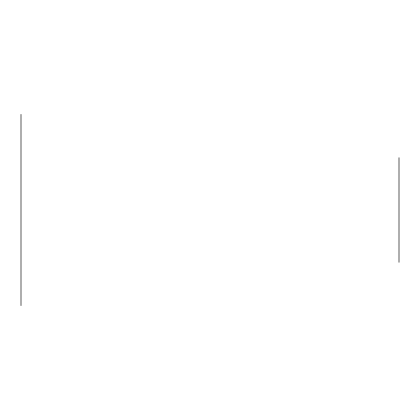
<?xml version="1.0" encoding="UTF-8"?>
<svg xmlns="http://www.w3.org/2000/svg" width="420" height="420" viewBox="0 0 420 420"><rect width="100%" height="100%" fill="white"/><g stroke="black" fill="none" stroke-linecap="round" stroke-linejoin="round"><path stroke-width="0.63" d="M399 157.694L399 262.306M21 114.387L21 305.613"/></g></svg>
